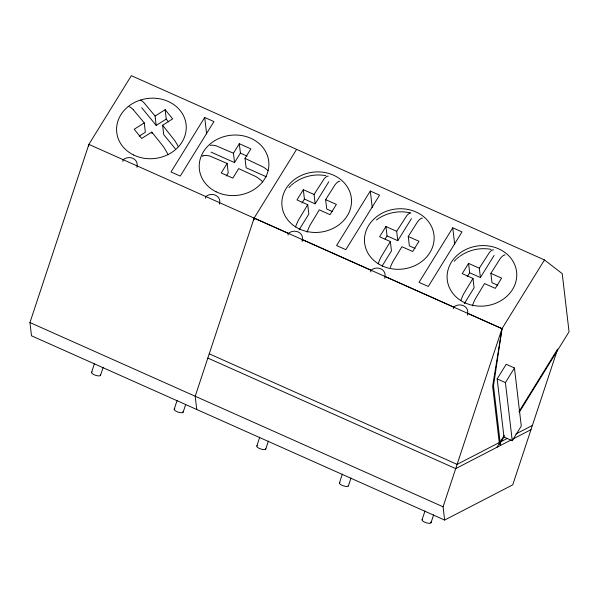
<?xml version="1.0" encoding="UTF-8"?>
<svg xmlns="http://www.w3.org/2000/svg" width="599" height="599" viewBox="0 0 599 599"><rect width="100%" height="100%" fill="white"/><g stroke="black" fill="none" stroke-linecap="round" stroke-linejoin="round"><path stroke-width="0.9" d="M136.961 167.293L137.044 165.871A8.319 7.203 -6.7 0 0 132.858 158.353A8.319 7.203 -6.7 0 0 123.199 159.701L122.795 161.408M219.586 204.147L219.668 202.724A8.319 7.203 -6.7 0 0 215.483 195.207A8.319 7.203 -6.7 0 0 205.831 196.554L205.42 198.262M302.143 241.442L302.323 239.6A8.304 7.188 -6.7 0 0 298.182 231.97A8.304 7.188 -6.7 0 0 288.433 233.4L254.126 218.103L195.199 396.246L196.757 409.506M384.768 278.295L384.947 276.453A8.304 7.188 -6.7 0 0 380.807 268.816A8.304 7.188 -6.7 0 0 371.058 270.254L302.323 239.6M467.392 315.149L467.579 313.299A8.304 7.188 -6.7 0 0 463.431 305.67A8.304 7.188 -6.7 0 0 453.683 307.107L384.947 276.453M253.849 219.93L254.118 218.088L296.595 149.376M518.959 411.663L557.632 349.09L512.744 484.831L444.638 520.059L31.507 335.799L29.95 322.539L88.869 144.389L501.999 328.649L493.501 385.786L500.509 445.446M88.577 146.186L88.869 144.389L131.346 75.669L544.476 259.944L562.221 273.638L569.05 331.764L519.408 412.075M253.826 219.885L254.118 218.088M544.476 259.944L502.007 328.656L492.633 386.213L499.461 444.338L503.984 437.03L497.155 378.905L506.192 364.282L514.451 367.966L521.28 426.091L512.242 440.714L503.984 437.03M288.052 235.018L288.433 233.4M370.676 271.871L371.058 270.254M453.301 308.717L453.683 307.107M91.572 372.353L94.492 363.518M100.512 375.363L103.14 367.412M174.197 409.207L177.117 400.364M183.137 412.217L185.765 404.265M256.821 446.053L259.741 437.218M265.761 449.07L268.389 441.119M339.446 482.906L342.373 474.071M348.386 485.924L351.014 477.965M422.07 519.76L424.998 510.925M431.01 522.77L433.639 514.818M444.638 520.059L443.08 506.799L501.999 328.649M295.554 226.976L296.033 225.613A15.492 4.388 -66 0 1 298.422 220.147L307.729 204.708L296.992 199.916L303.319 189.681L314.056 194.473L315.156 203.847L304.419 199.055L303.319 189.681M378.179 263.83L378.658 262.467A15.492 4.388 -66 0 1 381.046 257.001L390.361 241.562L379.616 236.77L385.943 226.534L396.68 231.326L397.788 240.701L387.044 235.909L385.943 226.534M460.803 300.683L461.282 299.32A15.492 4.388 -66 0 1 463.671 293.854L472.985 278.415L462.241 273.623L468.568 263.388L479.312 268.18L480.413 277.554L469.668 272.762L468.568 263.388M204.693 117.456L171.007 171.958L180.254 176.084L213.94 121.582L204.693 117.456L206.625 133.906M202.971 155.882A15.11 6.252 31.9 0 1 204.596 155.47A15.304 6.312 31.7 0 1 206.662 155.478A15.574 6.409 31.7 0 1 210.234 156.197L227.118 163.452L221.241 172.961L232.809 178.12L238.687 168.611L255.818 176.555A15.492 6.387 31.7 0 1 260.625 179.977L261.673 180.905A15.125 6.237 31.7 0 1 262.639 181.849M211.035 152.109L234.546 162.599L233.445 153.224L239.315 143.715L250.884 148.874L245.013 158.383L246.114 167.757L266.383 176.795M226.265 176.001L228.219 172.834L227.118 163.452M234.546 162.599L240.416 153.097L239.315 143.715M301.986 202.994L304.419 199.055M314.056 194.473L324.149 178.809A15.447 4.373 -66 0 1 326.141 176.9A14.855 4.208 -66 0 1 327.803 176.151A15.245 4.32 -66 0 1 328.252 176.173M299.081 229.866L308.837 214.083L307.729 204.708M315.156 203.847L328.814 181.759M332.512 211.589L326.725 209.006L325.624 199.632L335.013 184.821A15.492 4.388 -66 0 1 337.716 182.059L338.315 181.669A15.125 4.283 -66 0 1 339.828 181.325M370.294 191.021L336.578 245.56L345.833 249.693L379.549 195.147L370.294 191.021L372.226 207.494M385.097 239.061L387.044 235.909M396.68 231.326L406.773 215.662A15.447 4.373 -66 0 1 408.765 213.753A14.855 4.208 -66 0 1 410.427 213.004A15.245 4.32 -66 0 1 410.877 213.027M382.192 265.926L391.461 250.936L390.361 241.562M397.788 240.701L411.438 218.605M415.137 248.443L409.349 245.86L408.248 236.485L417.638 221.667A15.492 4.388 -66 0 1 420.341 218.912L420.94 218.523A15.125 4.283 -66 0 1 422.452 218.178M452.754 227.8L419.038 282.339L428.292 286.472L462.009 231.925L452.754 227.8L454.686 244.272M467.235 276.701L469.668 272.762M479.312 268.18L489.398 252.516A15.447 4.373 -66 0 1 491.39 250.607A14.855 4.208 -66 0 1 493.052 249.858A15.245 4.32 -66 0 1 493.501 249.88M464.33 303.566L474.086 287.79L472.985 278.415M480.413 277.554L494.07 255.459M497.762 285.289L491.981 282.713L490.873 273.339L500.262 258.521A15.492 4.388 -66 0 1 502.965 255.766L503.564 255.376A15.125 4.283 -66 0 1 505.077 255.032M512.242 440.714L505.414 382.589L514.451 367.966M496.923 447.303L504.268 435.421M288.95 187.539L290.792 185.712M454.199 261.246L456.049 259.419M291.406 185.106L293.802 183.144M456.663 258.813L459.051 256.844M294.513 182.658C303.394 176.188 314.954 173.598 325.751 175.664M376.427 219.99C385.891 212.862 398.492 210.137 410.045 212.855M459.762 256.357C468.65 249.895 480.203 247.305 491 249.371M133.3 109.737L144.262 122.892L134.206 129.249L141.723 138.444L151.779 132.087L162.928 145.984A15.492 3.751 57.7 0 1 166.11 151.03L166.814 152.303A15.125 3.661 57.7 0 1 168.049 154.789M165.152 109.692L166.252 119.066L156.197 125.423L155.096 116.049L165.152 109.692L172.669 118.879L162.614 125.236L163.714 134.61L175.305 148.784M139.178 136.183L145.37 132.267L144.262 122.892M507.563 438.281L457.104 464.382L209.231 353.829M515.836 433.998L532.384 425.44M511.044 439.995L455.704 468.628L207.823 358.067M512.707 439.134L530.976 429.685M240.416 153.097L247.028 156.04M233.445 153.224L216.381 145.909A15.492 6.387 31.7 0 0 211.896 145.19L210.96 145.235A15.125 6.237 31.7 0 0 210.122 145.377M245.013 158.383L263.403 167.106A15.447 6.372 31.7 0 1 266.944 169.734A14.855 6.125 31.7 0 1 267.993 170.67M325.624 199.632L336.368 204.424L330.042 214.659L319.297 209.867L310.08 225.119A15.574 4.388 -66 0 0 308.178 229.297A15.304 4.335 -66 0 0 307.624 230.742A15.11 4.313 -65.9 0 0 307.107 232.187M408.248 236.485L418.993 241.277L412.666 251.513L401.922 246.721L392.704 261.973A15.574 4.388 -66 0 0 390.803 266.151A15.304 4.335 -66 0 0 390.249 267.596M490.873 273.339L501.618 278.131L495.291 288.366L484.554 283.574L475.329 298.826A15.574 4.395 -66 0 0 473.427 303.004A15.304 4.335 -66 0 0 472.873 304.449A15.11 4.313 -65.9 0 0 472.356 305.894M467.579 313.299L502.007 328.656M497.155 378.905L505.414 382.589M29.95 322.539L443.08 506.799M140.57 100.13L141.162 100.43A15.492 3.751 57.7 0 1 144.022 102.773L155.096 116.049M166.252 119.066L168.566 121.897M162.614 125.236L174.586 140.353A15.447 3.744 57.7 0 1 176.937 144.172A14.855 3.601 57.7 0 1 178.285 146.703M141.708 107.708L156.197 125.423M151.779 132.087L151.966 133.644M265.671 448.479A4.717 1.512 18.3 0 1 260.737 448.973A4.717 1.512 18.3 0 1 257.3 445.656M348.296 485.332A4.717 1.512 18.3 0 1 343.362 485.826A4.717 1.512 18.3 0 1 339.925 482.509M430.838 522.051A4.717 1.512 18.3 0 1 426.144 522.725A4.717 1.512 18.3 0 1 422.55 519.363M202.35 156.234A14.99 6.185 31.7 0 1 202.964 155.875M133.307 109.744A15.574 3.759 57.6 0 0 131.016 107.73A15.304 3.706 57.7 0 0 129.721 106.981A15.11 3.676 57.9 0 0 129.174 106.802M100.333 374.645A4.717 1.512 18.3 0 1 95.645 375.318A4.717 1.512 18.3 0 1 92.044 371.957M182.965 411.498A4.717 1.512 18.3 0 1 178.113 412.119A4.717 1.512 18.3 0 1 174.833 408.758M465.213 302.922A34.907 30.22 -6.7 0 0 516.765 274.162A34.907 30.22 -6.7 0 0 463.813 250.547A34.907 30.22 -6.7 0 0 465.213 302.922M382.589 266.068A34.907 30.22 -6.7 0 0 434.14 237.309A34.907 30.22 -6.7 0 0 381.189 213.693A34.907 30.22 -6.7 0 0 382.589 266.068M299.957 229.215A34.907 30.22 -6.7 0 0 351.516 200.455A34.907 30.22 -6.7 0 0 298.564 176.84A34.907 30.22 -6.7 0 0 299.957 229.215M216.112 191.785A34.907 30.22 -6.7 0 0 268.884 164.815A34.907 30.22 -6.7 0 0 217.145 139.327A34.907 30.22 -6.7 0 0 216.112 191.785M133.48 154.931A34.907 30.22 -6.7 0 0 186.259 127.961A34.907 30.22 -6.7 0 0 134.513 102.474A34.907 30.22 -6.7 0 0 133.48 154.931"/></g></svg>
